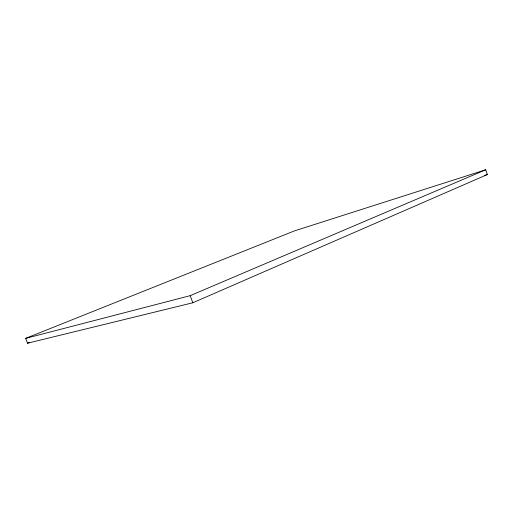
<?xml version="1.0" encoding="UTF-8"?>
<svg xmlns="http://www.w3.org/2000/svg" width="513" height="513" viewBox="0 0 513 513"><rect width="100%" height="100%" fill="white"/><g stroke="black" fill="none" stroke-linecap="round" stroke-linejoin="round"><path stroke-width="0.77" d="M192.817 302.773L487.35 174.548L485.702 169.777L294.398 230.914L25.65 338.362L27.51 343.223L192.817 302.773L190.188 295.668L25.65 338.362M190.188 295.668L485.702 169.777M27.51 343.223L29.735 342.318M484.298 175.504L487.35 174.548"/></g></svg>
